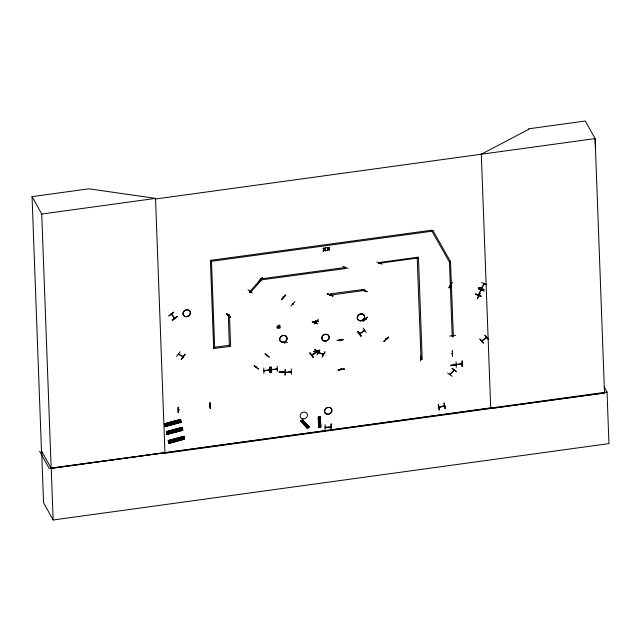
<?xml version="1.0" encoding="UTF-8"?>
<svg xmlns="http://www.w3.org/2000/svg" width="641" height="641" viewBox="0 0 641 641"><rect width="100%" height="100%" fill="white"/><g stroke="black" fill="none" stroke-linecap="round" stroke-linejoin="round"><path stroke-width="0.96" d="M478.362 294.9L481.119 289.82M314.963 322.287L315.204 321.95M330.852 294.531L330.572 294.988L330.78 294.235M345.507 267.545L345.17 267.145M364.761 290.093L364.665 290.734L364.304 290.237M481.087 288.29L481.439 288.738L484.019 283.602M484.243 283.642L483.915 284.187L483.987 283.562M226.401 313.601L230.48 317.167L226.305 313.489M260.414 279.78L260.711 279.869M260.647 279.853L261.031 279.997L260.414 279.38M293.153 304.042L292.929 303.562M315.773 320.829L316.005 321.534M279.268 372.117C298.217 371.7 266.6 372.341 285.093 371.86M284.436 342.222L284.796 342.967M284.636 342.222L284.732 343.023L284.572 342.478M284.572 342.534L284.628 342.719M282.176 371.78L282.024 371.227L282.393 371.492M281.72 342.462L287.625 342.294M312.672 322.143L318.593 321.141L312.616 322.046M312.608 322.07L318.601 321.341M343.159 339.77L337.174 340.475M449.71 336.068L455.639 335.291M453.467 364.665C453.612 364.561 454.197 365.178 453.764 364.208M315.933 351.516C318.152 351.877 312.039 355.979 311.534 354.761M479.829 339.153L483.41 342.975M182.893 356.692L178.342 354.185M180.922 421.562L181.123 422.387L165.314 426.674L165.138 425.744L180.954 421.634M182.389 428.236L182.212 427.331L166.404 431.593L166.524 432.29L182.316 427.956L166.492 432.218L182.389 428.228L166.588 432.499M166.828 433.909L182.621 429.462L182.797 430.367L166.892 434.35L166.388 431.697L182.204 427.307L182.693 430.063L166.892 434.35M168.287 440.688L184.095 436.321L184.568 439.005L168.767 443.284L168.279 440.535L184.087 436.265L184.199 436.946M165.25 426.409L181.05 422.018L165.218 426.361L164.729 423.613L164.841 424.254L180.634 419.839L164.817 424.23L180.714 420.248L164.913 424.534M180.946 421.586L165.154 425.92M181.034 421.97L180.53 419.326L180.714 420.248M184.191 436.817L168.383 441.048L184.183 436.785L168.463 441.465L168.279 440.535M184.592 439.021L184.488 438.38L168.687 442.667L168.863 443.596L184.608 439.077M359.393 333.424L359.721 333.841L364.561 330.347M359.769 333.112L360.074 333.608L359.946 333.16M364.505 330.339L364.152 330.836L364.665 330.532M360.963 335.844L357.902 331.477M361.003 335.964L357.95 331.605M385.818 339.065L386.146 339.345L385.658 338.752M316.726 350.699L316.478 350.29M171.516 314.555L171.291 313.77M174.152 317.632L174.632 318.305L174.408 317.511M478.322 295.084L481.079 289.996M481.239 290.149L480.934 289.748M315.356 322.143L315.019 322.247M329.706 295.589L329.851 294.828M330.9 294.443L330.251 294.54M345.459 267.585L345.058 267.233M364.593 289.9L364.713 290.637M378.815 262.321L379.232 263.788L379.224 262.898M439.269 410.048L438.276 404.599L439.221 409.92M481.703 288.25L481.287 287.937M484.195 283.731L481.495 288.65M450.262 373.871L450.447 374.28M453.932 369.945L454.221 370.314M475.678 294.027L480.95 296.238L475.678 294.027L475.614 294.443L480.998 296.182L475.766 294.155M312.215 321.79L317.591 323.585L312.295 321.381L317.543 323.641M327.775 293.81L333.088 295.982L327.231 293.842L332.519 295.998M361.877 289.724L367.141 291.727L361.853 289.524M478.547 287.937C478.45 286.495 484.364 289.46 483.763 290.02L478.547 287.953L483.771 289.98M483.883 289.756L478.619 287.585L483.923 289.74M443.949 405.689L444.141 405.865M330.395 294.788L330.676 294.395M365.242 319.138L365.731 319.803L365.795 319.298M256.232 366.868L256.432 367.093M266.832 355.226L267.001 355.459M452.842 336.333L452.826 335.756M301.078 420.993L307.456 428.188L309.186 426.874L302.48 419.751L300.829 421.193L307.368 428.356L307.904 427.924L301.382 420.744L307.456 428.228M302.095 420.167L302.624 419.743L302.103 420.167L308.874 427.13L302.119 420.159M302.175 419.999L309.018 426.898L307.456 428.188M178.895 409.767L178.414 409.583M269.797 369.897L263.988 370.602M264.517 370.81L264.268 370.322L264.453 370.81M271.383 369.625L272.04 369.536L271.247 369.569M276.648 368.936L277.305 368.847M420.664 358.039L421.073 357.966M456.208 364.545L456.809 364.657M285.277 372.117L285.477 372.605L285.814 372.277M290.685 371.756L291.206 371.427M325.684 427.451L325.844 427.291M478.699 288.73L483.939 290.758L478.707 288.73M327.295 294.011L333.088 295.982M329.53 295.525L329.778 295.06M345.026 267.914L345.307 267.401M345.203 267.986L345.467 267.545M348.007 268.467L342.823 266.319M316.958 355.018L319.715 349.85M318.633 352.51L318.705 352.502M323.104 354.217L323.473 354.585L318.369 352.566M324.923 351.813L322.167 357.077L325.003 351.933M376.876 262.065L382.092 264.124M379.368 263.147L379.176 263.443M451.969 282.641L449.173 287.873M451.985 282.745L448.94 287.801L451.937 282.641M451.184 285.397L450.591 285.437L450.687 284.997M481.527 282.553L486.743 284.612M478.33 296.03L478.114 295.629M479.989 293.506L477.233 298.77L480.069 293.618M482.385 340.748L482.072 340.363M266.856 355.691L266.688 355.378M325.027 247.867L324.386 249.269L325.588 247.947L325.107 248.011M324.362 249.718L323.256 251.168L324.362 249.718L325.692 250.831L324.578 249.397L325.508 247.803M328.873 247.338L328.232 248.74L329.434 247.418L328.953 247.482M328.2 249.197L327.102 250.639L328.2 249.197L329.538 250.302L329.081 250.367M323.176 251.024L324.09 249.445L323.256 251.168M327.022 250.495L327.936 248.916L327.102 250.639M325.692 250.831L324.658 249.541L325.588 247.947M329.434 247.418L328.504 249.012L329.354 247.274M311.622 355.05L316.55 351.492M316.414 351.236L316.67 351.669M438.692 407.059L438.949 407.243M438.925 407.476L444.654 406.033L444.405 405.513M228.661 314.523L228.525 315.156L228.805 314.771M226.177 313.826L230.488 317.127M230.64 316.966L226.313 313.473M364.088 330.628L363.928 330.355M454.157 370.426L453.804 370.001M447.65 373.086L452.081 376.307M249.726 291.799L250.142 291.439M481.062 290.557L480.63 290.189M180.177 351.717L176.515 356.34M178.815 354.465L178.791 353.968M182.677 356.252L182.637 356.749M181.331 359.16C192.452 344.521 173.839 369.36 184.977 354.529M449.942 374.408L454.076 370.194M179.015 410.04L178.823 409.527M271.239 369.376L271.512 369.857L271.359 369.304M276.632 368.607C276.407 369.312 277.593 369.352 277.04 368.559M421.273 358.151L420.736 358.271L420.648 357.718M452.113 353.391C452.714 354.457 451.12 353.816 452.242 353.431M462.057 363.984L461.865 363.471M290.581 371.58L290.806 371.716M291.086 371.66L291.078 371.387M331.012 426.802L330.948 426.561M307.4 428.34L300.837 421.193L301.254 420.8M308.97 427.066L302.328 419.791M315.148 321.966C315.34 321.942 316.029 322.487 315.612 321.558M478.482 288.867L483.811 290.958M479.981 338.865L483.434 343.127M260.943 280.622L250.278 292.681L249.437 292.04L260.102 279.989M279.973 327.968C281.287 320.524 272.369 330.179 279.957 327.944M481.808 340.884L481.655 340.611M258.395 281.864L262.449 277.433M258.451 281.912L262.522 277.497M249.878 292L249.998 291.182M247.987 289.692L252.314 292.985M281.599 299.411L285.766 295.132M285.71 295.1L281.639 299.523L285.638 294.964M294.956 301.542L290.91 306.045M318.184 319.178C318.978 319.25 315.027 322.271 314.378 323.873M267.185 355.603L266.92 355.218M269.292 357.173L264.893 353.728L269.212 357.029M258.467 369.056L254.068 365.61L258.387 368.912M309.956 353.047L313.321 357.237L309.94 352.879M313.04 357.414L309.923 352.911M452.242 368.311L456.488 371.724L452.049 368.479M454.181 370.386L450.158 374.584L449.806 374.16M357.726 331.766L360.787 336.132M364.28 330.123L364.577 330.596L359.705 333.817M481.792 340.86L486.559 337.206M341.172 368.895L341.196 369.504L341.036 368.703M452.61 336.381L452.45 335.515M311.55 354.681L311.814 355.202L312.031 354.689M362.998 321.133L367.622 317.143L363.11 321.189M386.17 338.873L386.339 339.249L385.65 338.841M383.967 341.236L388.446 337.158L384.039 341.349L388.726 337.495L388.438 337.15M384.015 341.341L388.518 337.286M249.966 291.984L249.589 291.551M228.38 314.827L228.597 314.995M301.671 421.602L302.993 420.52M301.582 421.762L303.145 420.472M305.989 423.597L304.395 424.815M305.092 425.6L306.654 424.318M307.912 425.688L306.318 426.914M450.182 374.6L449.806 374.24M318.609 427.146L319.282 427.058L318.745 417.131L318.248 417.275L318.625 427.146L320.893 426.842L320.147 416.882M320.356 426.882L319.835 417.067L320.484 426.906L320.34 416.922L318.361 417.195L318.665 427.146M320.22 417.011L320.853 426.85M320.588 426.882L318.697 426.994L318.481 417.115M282.168 371.419L282.096 371.924M481.968 341.068L486.631 337.575L486.439 337.062M488.37 339.393L484.852 335.179L488.29 339.289M228.741 315.244L228.837 314.531M173.695 312.111L168.863 315.837M172.229 319.955L177.188 316.462M177.156 316.414C167.205 323.344 175.225 319.683 177.076 316.277M453.868 370.722L453.516 370.298M450.311 374.056L450.519 374.2M318.417 352.366L323.577 354.409L322.864 354.144M450.551 285.013L450.903 285.397M363.038 328.072L366.091 332.455M179.031 410.072L178.294 409.655M269.26 369.905L269.116 369.657M271.447 369.809L277.297 369.072L277.104 368.607M325.884 427.715L325.676 427.17M211.49 261.296L431.986 231.225L432.899 230.431M450.503 261.824L453.387 336.645L452.234 336.797L449.469 262.193L450.383 261.4M481.311 154.241L528.697 129.338L528.416 128.841L585.313 121.021L595.096 138.6L595.585 149.649M486.239 337.831L485.966 337.35M439.397 407.38L439.381 406.955M314.931 349.297L318.529 353.479L314.915 349.289M318.281 417.283L319.298 427.058M318.529 417.243L318.93 417.187M320.252 417.019L319.851 417.067M319.114 427.042L318.745 417.131M263.86 373.358L263.788 368.03M270.975 367.013L271.135 372.501L270.975 367.029M271.207 366.981L271.375 372.317M178.238 407.131L178.19 412.78L178.038 407.291M420.496 355.394L420.688 360.851M456.015 361.764L456.296 367.373M285.269 369.593L285.125 375.249L285.301 369.585M325.139 424.767L325.003 430.399M271.92 369.777L271.784 369.553M209.607 405.593L210.136 405.769L209.879 405.256M461.6 363.808L461.929 363.519M285.95 372.525L285.814 372.004M291.222 371.916L285.501 372.573M330.532 426.61L330.676 427.162L330.476 426.674M331.085 427.09L325.412 427.779L325.139 427.291M181.018 421.866L165.21 426.097M166.484 432.002L182.284 427.715M166.796 433.829L182.629 429.622M184.568 438.789L168.759 443.027M438.893 407.291L444.533 405.537M307.92 427.9L301.006 420.873M293.33 304.307L292.785 303.722M171.427 314.018L174.817 318.12M604.167 386.892L607.043 392.06L608.95 443.612L53.147 519.979L51.232 468.427L41.465 450.879L32.05 196.635L88.939 188.815L155.523 198.406L155.547 198.998L595.096 138.6L604.511 392.853L164.961 453.251L155.523 198.406M32.05 196.635L41.737 214.038L155.603 198.389L155.627 198.99M210.296 260.39L431.946 230.167L431.986 231.225L449.469 262.193L450.623 262.033M323.489 248.075L323.04 248.139L324.386 249.269M327.335 247.554L326.886 247.61L328.232 248.74M325.612 250.687L325.243 250.895M378.935 262.538L418.429 257.113L422.219 359.593L420.953 359.537M260.318 278.939L345.603 267.449L345.643 268.515L260.358 280.005M330.7 293.786L364.384 289.387L364.425 290.453L330.86 295.068L330.516 294.636M228.196 314.899L229.462 314.955L230.632 346.372L213.557 348.488M318.521 418.116L320.188 417.884M318.401 418.196L320.372 417.924M318.593 423.493L320.532 423.164M490.71 407.884L51.152 468.283L41.737 214.038M51.232 468.427L607.043 392.06M604.519 393.061L490.726 408.485L481.287 153.64M337.254 340.619L343.167 339.538L337.174 340.451M340.067 340.748L340.315 340.275M319.619 350.547C307.784 351.701 316.422 352.326 319.691 350.747M319.627 350.595C311.47 351.765 312.023 351.845 319.699 350.972M313.753 351.476L319.699 350.691M277.192 366.067L277.345 371.532M270.045 367.213L269.637 367.109L270.19 372.669M271.439 369.617L277.241 368.855M452.634 350.996L452.226 350.899M420.728 358.031L421.265 357.958M338.256 369.745C356.708 367.734 325.476 371.74 344.185 368.992M338.312 369.881L344.257 369.104M452.466 356.508L452.258 350.899M456.809 364.465L456.745 364.929L450.823 365.699L450.735 365.258L462.049 363.751M462.257 366.564L462.377 361.075C461.456 363.607 462.714 372.533 462.129 361.091M210.184 408.237L209.984 402.772L210.304 408.349M285.477 372.365L291.343 371.684M331.509 424.174L331.093 424.07L331.573 429.654L331.493 424.158L331.165 429.55M444.157 403.077L445.183 408.533L444.125 403.077M444.245 403.189L445.134 408.389M456.232 364.761L456.192 364.216M263.731 370.426L264.004 370.907L269.541 369.905M462.345 361.067L462.53 366.532M269.917 372.693L269.685 367.117M210 402.764L210.232 408.381M291.246 368.887L291.447 374.488M331.109 424.062L331.317 429.662M420.688 358.255L420.528 357.79M178.543 354.008L183.206 356.805L183.006 356.452M209.607 405.569L209.887 405.537M162.958 452.37L164.937 452.65L49.149 468.347L39.638 451.264M339.922 340.499L340.131 340.852L339.97 339.994M478.755 294.692L478.346 294.403M478.635 296.07L478.034 295.661M361.893 289.692L367.141 291.727M260.783 280.109L260.414 279.837M444.117 406.122L443.997 405.617M260.222 280.205L261.063 280.838M315.829 321.085L316.069 321.053M283.739 297.16L283.034 296.807M260.991 279.941L260.462 279.412M174.512 318.257L171.123 313.89M456.272 364.721L456.072 364.288M331.213 426.858L325.267 427.218M302.48 419.751L309.058 426.93M301.214 420.776L307.88 427.94M173.783 312.263L168.904 315.901M328.424 248.868L329.538 250.302M326.886 247.61L328.016 249.061M323.04 248.139L324.17 249.589M386.307 339.121L385.898 338.616M357.91 331.461L361.059 335.98M365.915 319.571L365.402 319.002M433.02 230.648L450.503 261.616M483.907 283.29L484.219 283.747M483.594 283.739L483.915 284.187M418.349 257.962L378.919 263.339M417.195 258.115L421.073 359.753M461.873 363.743L450.807 365.458M461.456 363.527L461.608 364.048L461.376 363.671M456.6 364.16L456.873 364.649M453.724 364.2L453.636 364.913M439.205 406.867L439.253 407.131M344.858 267.593L345.179 268.042M365.53 319.034L365.971 319.667M364.417 330.099L364.593 330.612M359.409 333.344L359.721 333.841M329.674 294.756L329.963 295.132M329.362 295.197L329.682 295.645M315.869 321.277L315.548 320.989M315.66 322.046L315.564 322.447L315.284 321.846M315.628 322.111L315.548 321.894M341.244 368.671L341.26 369.168M341.284 369.104L340.98 368.767M316.43 350.739L316.63 351.092L316.614 350.547M316.277 351.268L316.582 351.733M283.266 296.639L283.354 297.095M311.887 354.433L312.215 354.922M320.604 425.055L318.665 425.384M320.628 425.728L318.689 426.057M276.632 368.639L276.575 368.863M308.353 426.177L306.759 427.403M211.45 260.23L214.671 347.262M269.532 369.601L269.741 370.145L269.532 369.633M269.06 369.721L269.068 369.913M256.088 367.021L256.376 367.461M229.318 345.251L213.525 347.422M229.358 346.316L228.316 315.116M174.32 317.503L174.136 317.712M171.411 313.818L171.804 314.483M171.403 314.29L171.163 314.002M209.391 405.457L209.623 405.865M53.147 519.979L43.556 502.752L41.649 451.208M166.812 433.733L166.932 434.422L182.733 430.135M180.61 419.727L164.801 423.965M182.693 429.847L166.892 434.117M184.159 436.657L168.359 440.92M182.445 436.793L182.965 439.438M178.895 419.863L179.416 422.507M180.57 427.851L181.091 430.496M175.57 438.652L176.091 441.296M173.695 429.71L174.216 432.363M172.02 421.73L172.541 424.374M173.959 439.085L174.488 441.737M172.092 430.151L172.613 432.795M170.418 422.163L170.939 424.807M172.541 439.478L173.062 442.122M170.666 430.536L171.187 433.188M168.992 422.555L169.512 425.199M170.939 439.91L171.459 442.562M167.389 422.988L167.91 425.632M169.064 430.976L169.585 433.62M169.865 440.207L170.386 442.851M167.99 431.265L168.511 433.909M166.315 423.276L166.836 425.928M330.82 294.003L330.86 295.068M319.947 416.979L320.252 426.938M260.438 279.155L260.478 280.221M210.416 260.607L213.677 348.704M277.649 326.662L278.322 327.823L279.652 327.054L278.979 325.9L277.649 326.662M319.098 422.756C319.747 424.23 320.316 421.466 319.098 422.756M180.546 419.39L164.713 423.717L180.546 419.374M184.488 438.38L168.703 442.851L184.504 438.428M305.1 424.43C305.469 426.001 306.502 423.324 305.1 424.43M307.215 424.903L305.685 426.249L307.215 424.903M320.5 422.163L318.521 422.435L320.5 422.163M320.572 424.054L318.593 424.326L320.572 424.054M302.961 418.893A3.798 3.317 -29.1 0 0 307.319 414.11A3.798 3.317 -29.1 0 0 301.094 413.429A3.798 3.317 -29.1 0 0 302.961 418.893M282.561 342.334A3.79 3.317 -29.1 0 0 286.92 337.551A3.79 3.317 -29.1 0 0 280.702 336.878A3.79 3.317 -29.1 0 0 282.561 342.334M282.505 342.222A3.79 3.317 -29.1 0 0 286.856 337.446A3.79 3.317 -29.1 0 0 280.646 336.773A3.79 3.317 -29.1 0 0 282.505 342.222M324.715 341.148A3.79 3.317 -29.1 0 0 329.065 336.373A3.79 3.317 -29.1 0 0 322.856 335.692A3.79 3.317 -29.1 0 0 324.715 341.148M324.65 341.044A3.79 3.317 -29.1 0 0 329.009 336.269A3.79 3.317 -29.1 0 0 322.792 335.588A3.79 3.317 -29.1 0 0 324.65 341.044M327.431 414.31A3.798 3.317 -29.1 0 0 331.79 409.527A3.798 3.317 -29.1 0 0 325.564 408.846A3.798 3.317 -29.1 0 0 327.431 414.31M327.367 414.198A3.798 3.317 -29.1 0 0 331.726 409.415A3.798 3.317 -29.1 0 0 325.5 408.734A3.798 3.317 -29.1 0 0 327.367 414.198M185.874 316.718A3.798 3.317 -29.1 0 0 190.233 311.935A3.798 3.317 -29.1 0 0 184.007 311.254A3.798 3.317 -29.1 0 0 185.874 316.718M185.81 316.606A3.798 3.317 -29.1 0 0 190.169 311.822A3.798 3.317 -29.1 0 0 183.943 311.141A3.798 3.317 -29.1 0 0 185.81 316.606M360.186 320.796A3.79 3.317 -29.1 0 0 364.545 316.021A3.814 3.333 -29.1 0 0 358.279 315.268A3.814 3.333 -29.1 0 0 360.146 320.748A3.814 3.333 -29.1 0 0 364.529 315.941A3.79 3.317 -29.1 0 0 358.327 315.34A3.79 3.317 -29.1 0 0 360.186 320.796M360.13 320.692A3.79 3.317 -29.1 0 0 364.481 315.917A3.79 3.317 -29.1 0 0 358.271 315.236A3.79 3.317 -29.1 0 0 360.13 320.692"/></g></svg>
